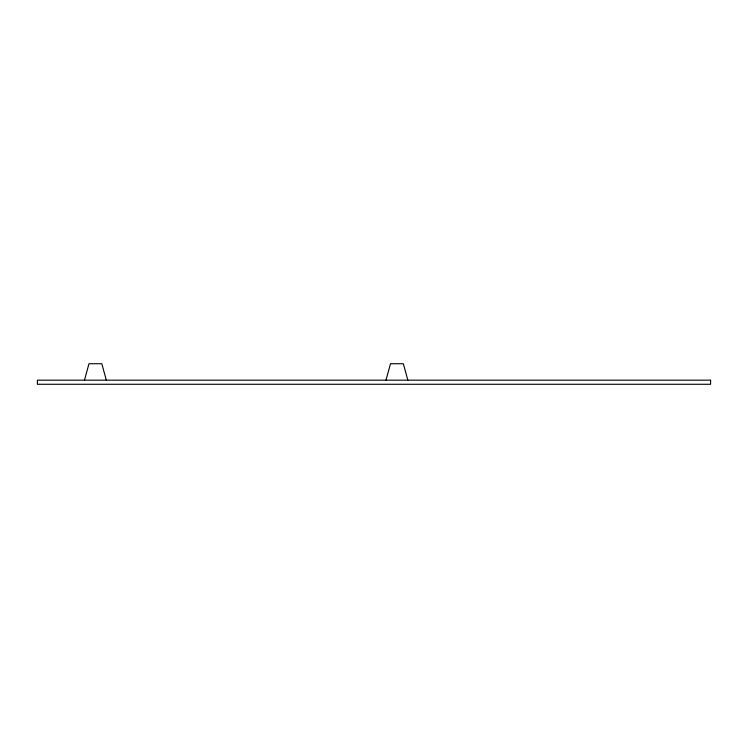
<?xml version="1.0" encoding="UTF-8"?>
<svg xmlns="http://www.w3.org/2000/svg" width="748" height="748" viewBox="0 0 748 748"><rect width="100%" height="100%" fill="white"/><g stroke="black" fill="none" stroke-linecap="round" stroke-linejoin="round"><path stroke-width="1.12" d="M84.477 380.171L88.975 363.724L101.822 363.724L106.319 380.171M385.996 380.171L390.493 363.724L403.34 363.724L407.838 380.171M710.6 380.171L37.4 380.171L37.4 384.276L710.6 384.276L710.6 380.171"/></g></svg>
